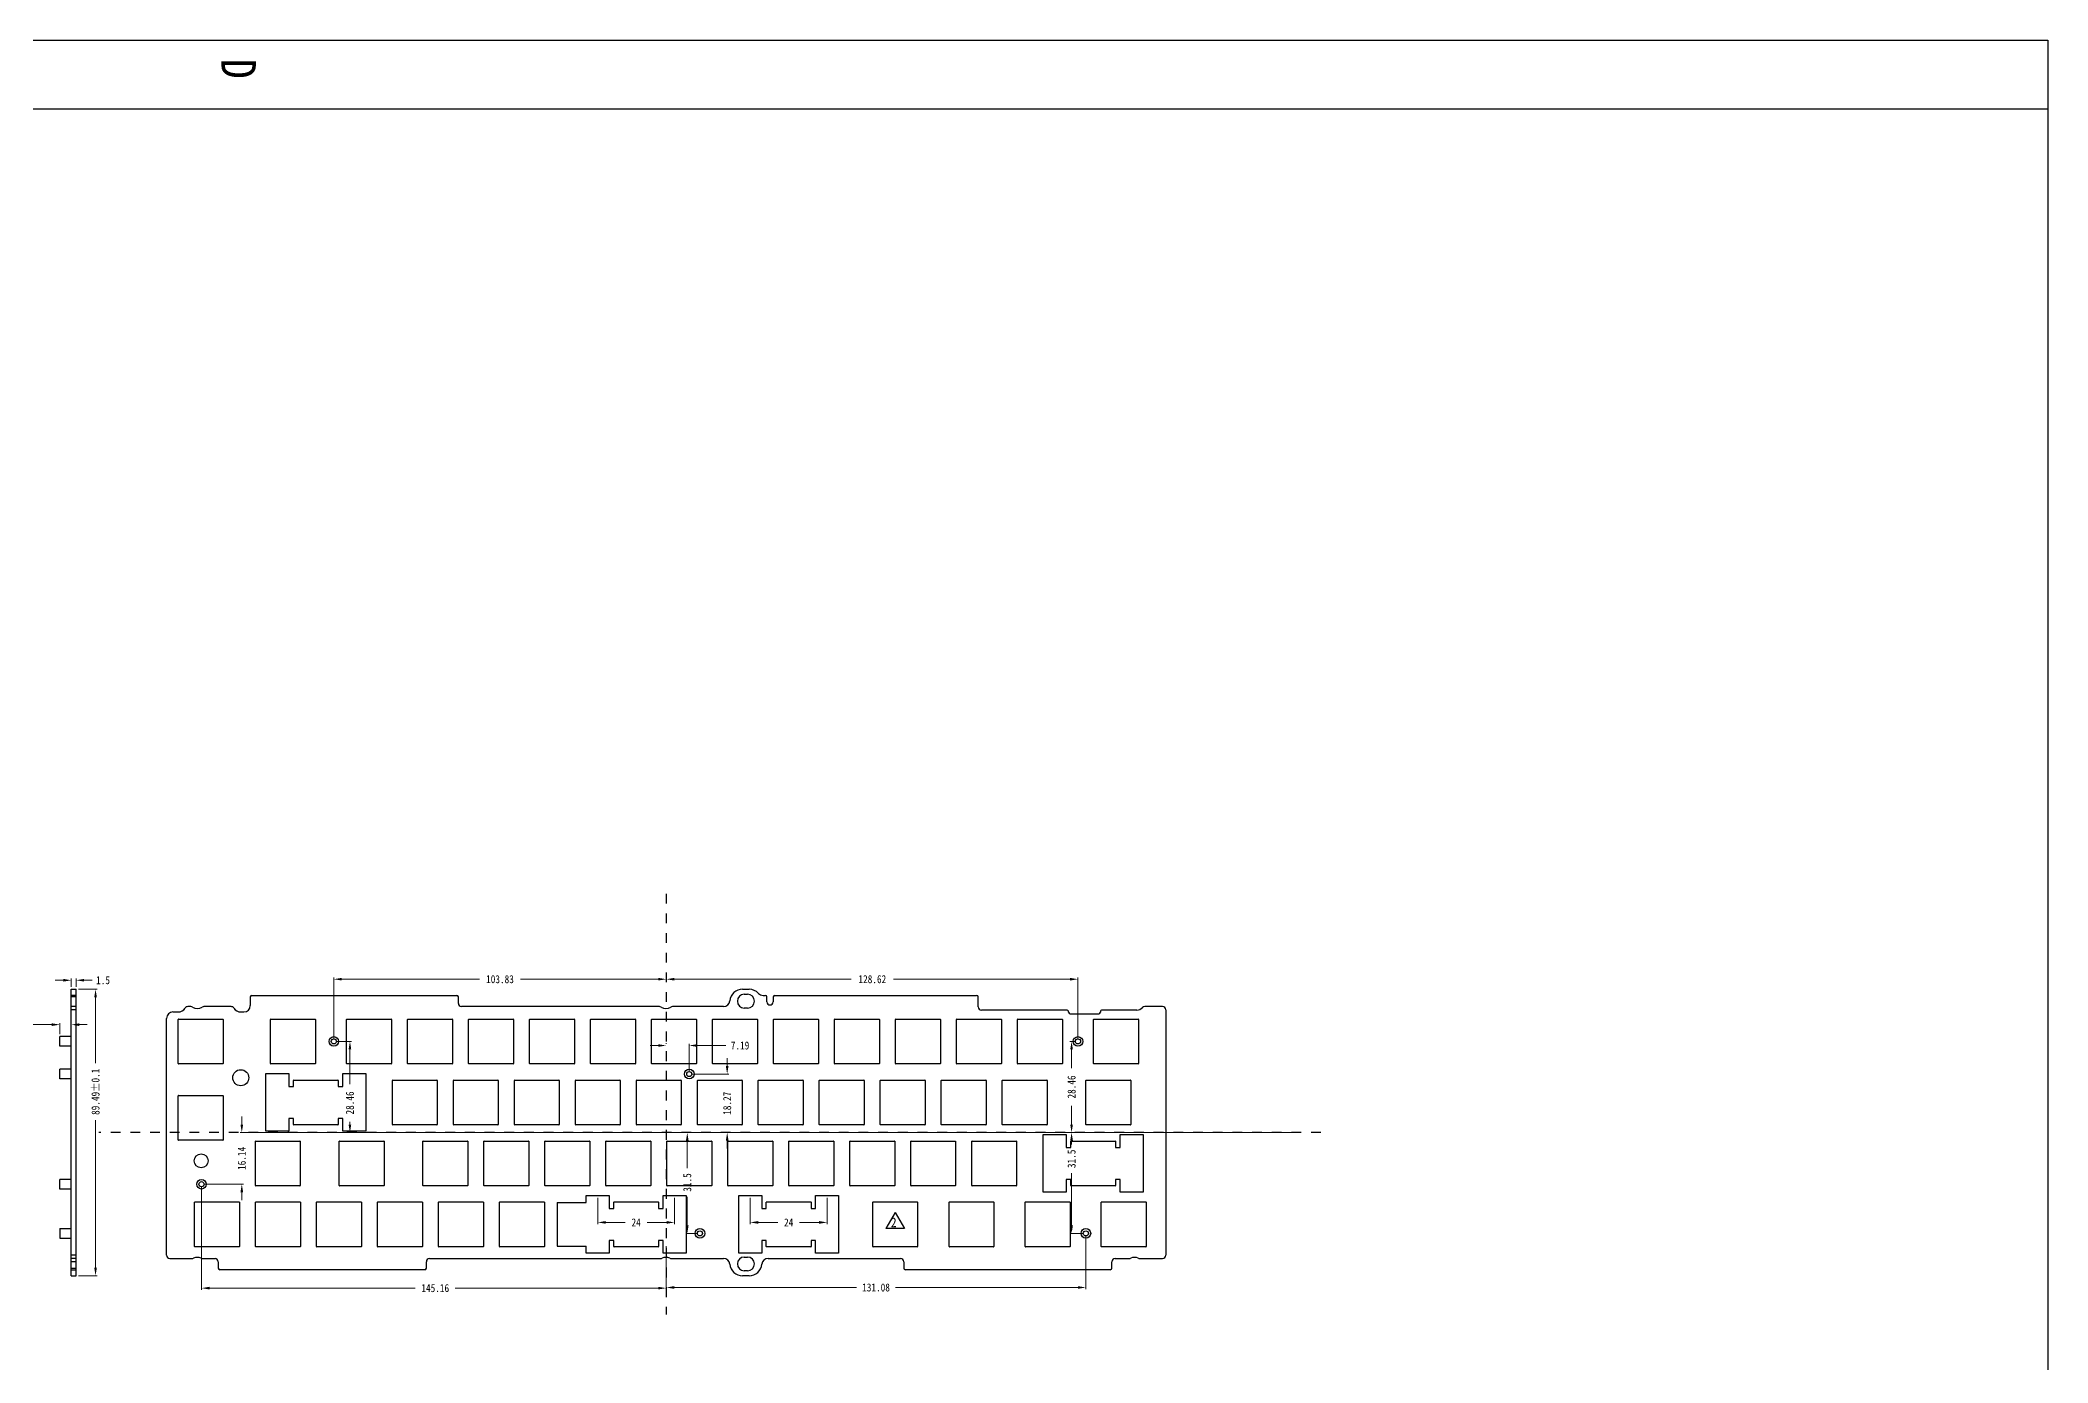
# Model space of a CAD drawing. Header units: millimetres. Extents: x 3547 to 4802, y -363 to 464.
# Drawn here: x 4175 to 4802, y 50 to 463 of the extents above; entities that cross this region are included whole.
import ezdxf

# ---------------------------------------------------------------- set-up
doc = ezdxf.new("R2010")
doc.units = ezdxf.units.MM
doc.header["$LTSCALE"] = 30.734
doc.header["$PDMODE"] = 3
doc.header["$PDSIZE"] = 8
doc.linetypes.add('HIDDEN', pattern=[0.2, 0.1, -0.1])
doc.layers.get('0').update_dxf_attribs({"linetype": 'CONTINUOUS'})
doc.layers.get('Defpoints').update_dxf_attribs({"linetype": 'CONTINUOUS'})
doc.styles.get("Standard").update_dxf_attribs({"font": 'txt', "width": 0.85})
doc.dimstyles.new('YanXiu', dxfattribs={"dimscale": 2.5, "dimtxt": 3, "dimasz": 2, "dimexe": 0.66, "dimexo": 0.66, "dimgap": 0.66, "dimtad": 0, "dimdsep": 46, "dimtxsty": 'Standard', "dimcen": 0, "dimclrd": 3, "dimclre": 6, "dimclrt": 3, "dimazin": 2, "dimtm": 1e-09, "dimtfac": 1, "dimtofl": 0, "dimtmove": 0, "dimatfit": 3, "dimfxl": 1, "dimlwd": 5, "dimlwe": 5, "dimarcsym": 0})

# ---------------------------------------------------------------- blocks, each defined once
blk = doc.blocks.new('*D63')
at = {"color": 3, "lineweight": 5}
for p, q in [((4187, 166.61), (4192.83, 166.61)), ((4192.33, 164.11), (4192.33, 143.5)), ((4192.33, 79.62), (4192.33, 125.68)), ((4187, 77.12), (4192.83, 77.12))]:
    blk.add_line(p, q, dxfattribs=at)
at = {"color": 3}
for points in [[(4191.91, 164.11), (4192.74, 164.11), (4192.33, 166.61)], [(4191.91, 79.62), (4192.74, 79.62), (4192.33, 77.12)]]:
    blk.add_solid(points, dxfattribs=at)
at = {"layer": 'Defpoints', "color": 0}
for p in [(4186.25, 166.61), (4186.25, 77.12), (4192.33, 77.12)]:
    blk.add_point(p, dxfattribs=at)
at = {"color": 3, "insert": (4192.33, 134.59), "char_height": 2.5, "attachment_point": 5, "rotation": 90}
blk.add_mtext('89.49%%P0.1', dxfattribs=at)
blk = doc.blocks.new('*D64')
at = {"color": 3, "lineweight": 5}
for p, q in [((4182.25, 169.43), (4179.75, 169.43)), ((4184.75, 167.36), (4184.75, 169.93)), ((4186.25, 167.36), (4186.25, 169.93)), ((4188.75, 169.43), (4191.25, 169.43))]:
    blk.add_line(p, q, dxfattribs=at)
at = {"color": 3}
for points in [[(4182.25, 169.85), (4182.25, 169.01), (4184.75, 169.43)], [(4188.75, 169.85), (4188.75, 169.01), (4186.25, 169.43)]]:
    blk.add_solid(points, dxfattribs=at)
at = {"layer": 'Defpoints', "color": 0}
for p in [(4186.25, 169.43), (4184.75, 166.61), (4186.25, 166.61)]:
    blk.add_point(p, dxfattribs=at)
at = {"color": 3, "insert": (4194.67, 169.43), "char_height": 2.5, "attachment_point": 5}
blk.add_mtext('1.5', dxfattribs=at)
blk = doc.blocks.new('*D65')
at = {"color": 3, "lineweight": 5}
for p, q in [((4178.65, 155.56), (4169.98, 155.56)), ((4181.15, 152.57), (4181.15, 156.06)), ((4184.75, 152.57), (4184.75, 156.06)), ((4187.25, 155.56), (4189.75, 155.56))]:
    blk.add_line(p, q, dxfattribs=at)
at = {"color": 3}
for points in [[(4178.65, 155.98), (4178.65, 155.15), (4181.15, 155.56)], [(4187.25, 155.98), (4187.25, 155.15), (4184.75, 155.56)]]:
    blk.add_solid(points, dxfattribs=at)
at = {"layer": 'Defpoints', "color": 0}
for p in [(4181.15, 151.82), (4184.75, 155.56), (4184.75, 151.82)]:
    blk.add_point(p, dxfattribs=at)
at = {"color": 3, "insert": (4166.2, 155.56), "char_height": 2.5, "attachment_point": 5}
blk.add_mtext('3.6', dxfattribs=at)
blk = doc.blocks.new('*D71')
at = {"color": 3, "lineweight": 5}
for p, q in [((4498.45, 150.32), (4496.7, 150.32)), ((4497.2, 147.82), (4497.2, 141.99)), ((4497.2, 124.36), (4497.2, 130.19)), ((4498.45, 121.86), (4496.7, 121.86))]:
    blk.add_line(p, q, dxfattribs=at)
at = {"color": 3}
for points in [[(4496.78, 147.82), (4497.62, 147.82), (4497.2, 150.32)], [(4496.78, 124.36), (4497.62, 124.36), (4497.2, 121.86)]]:
    blk.add_solid(points, dxfattribs=at)
at = {"layer": 'Defpoints', "color": 0}
for p in [(4499.2, 150.32), (4497.2, 121.86), (4499.2, 121.86)]:
    blk.add_point(p, dxfattribs=at)
at = {"color": 3, "insert": (4497.2, 136.09), "char_height": 2.5, "attachment_point": 5, "rotation": 90}
blk.add_mtext('28.46', dxfattribs=at)
blk = doc.blocks.new('*D54')
at = {"color": 3, "lineweight": 5}
for p, q in [((4370.58, 170.5), (4370.58, 170.25)), ((4373.08, 169.75), (4428.35, 169.75)), ((4496.7, 169.75), (4441.56, 169.75)), ((4499.2, 151.07), (4499.2, 170.25))]:
    blk.add_line(p, q, dxfattribs=at)
at = {"color": 3}
for points in [[(4373.08, 170.17), (4373.08, 169.34), (4370.58, 169.75)], [(4496.7, 170.17), (4496.7, 169.34), (4499.2, 169.75)]]:
    blk.add_solid(points, dxfattribs=at)
at = {"layer": 'Defpoints', "color": 0}
for p in [(4370.58, 169.75), (4370.58, 169.75), (4499.2, 150.32)]:
    blk.add_point(p, dxfattribs=at)
at = {"color": 3, "insert": (4434.96, 169.75), "char_height": 2.5, "attachment_point": 5}
blk.add_mtext('128.62', dxfattribs=at)
blk = doc.blocks.new('*D72')
at = {"color": 3, "lineweight": 5}
for p, q in [((4368.08, 149.04), (4365.58, 149.04)), ((4370.58, 149.79), (4370.58, 149.54)), ((4377.77, 140.88), (4377.77, 149.54)), ((4380.27, 149.04), (4389.15, 149.04))]:
    blk.add_line(p, q, dxfattribs=at)
at = {"color": 3}
for points in [[(4368.08, 149.46), (4368.08, 148.63), (4370.58, 149.04)], [(4380.27, 149.46), (4380.27, 148.63), (4377.77, 149.04)]]:
    blk.add_solid(points, dxfattribs=at)
at = {"layer": 'Defpoints', "color": 0}
for p in [(4370.58, 149.04), (4370.58, 149.04), (4377.77, 140.13)]:
    blk.add_point(p, dxfattribs=at)
at = {"color": 3, "insert": (4393.64, 149.04), "char_height": 2.5, "attachment_point": 5}
blk.add_mtext('7.19', dxfattribs=at)
blk = doc.blocks.new('*D73')
at = {"color": 3, "lineweight": 5}
for p, q in [((4501.66, 89.61), (4501.66, 72.96)), ((4370.58, 86.39), (4370.58, 72.96)), ((4373.08, 73.46), (4430.04, 73.46)), ((4499.16, 73.46), (4442.2, 73.46))]:
    blk.add_line(p, q, dxfattribs=at)
at = {"color": 3}
for points in [[(4373.08, 73.88), (4373.08, 73.05), (4370.58, 73.46)], [(4499.16, 73.88), (4499.16, 73.05), (4501.66, 73.46)]]:
    blk.add_solid(points, dxfattribs=at)
at = {"layer": 'Defpoints', "color": 0}
for p in [(4501.66, 90.36), (4370.58, 87.14), (4370.58, 73.46)]:
    blk.add_point(p, dxfattribs=at)
at = {"color": 3, "insert": (4436.12, 73.46), "char_height": 2.5, "attachment_point": 5}
blk.add_mtext('131.08', dxfattribs=at)
blk = doc.blocks.new('*D74')
at = {"color": 3, "lineweight": 5}
for p, q in [((4503.15, 121.86), (4496.7, 121.86)), ((4497.2, 119.36), (4497.2, 118.13)), ((4497.2, 92.86), (4497.2, 109.16)), ((4500.91, 90.36), (4496.7, 90.36))]:
    blk.add_line(p, q, dxfattribs=at)
at = {"color": 3}
for points in [[(4496.78, 119.36), (4497.62, 119.36), (4497.2, 121.86)], [(4496.78, 92.86), (4497.62, 92.86), (4497.2, 90.36)]]:
    blk.add_solid(points, dxfattribs=at)
at = {"layer": 'Defpoints', "color": 0}
for p in [(4497.2, 121.86), (4503.9, 121.86), (4501.66, 90.36)]:
    blk.add_point(p, dxfattribs=at)
at = {"color": 3, "insert": (4497.2, 113.65), "char_height": 2.5, "attachment_point": 5, "rotation": 90}
blk.add_mtext('31.5', dxfattribs=at)
blk = doc.blocks.new('*D75')
at = {"color": 3, "lineweight": 5}
for p, q in [((4380.35, 121.86), (4376.66, 121.86)), ((4377.16, 119.36), (4377.16, 110.74)), ((4377.16, 92.86), (4377.16, 101.78)), ((4380.35, 90.36), (4376.66, 90.36))]:
    blk.add_line(p, q, dxfattribs=at)
at = {"color": 3}
for points in [[(4376.74, 119.36), (4377.57, 119.36), (4377.16, 121.86)], [(4376.74, 92.86), (4377.57, 92.86), (4377.16, 90.36)]]:
    blk.add_solid(points, dxfattribs=at)
at = {"layer": 'Defpoints', "color": 0}
for p in [(4377.16, 121.86), (4381.1, 121.86), (4381.1, 90.36)]:
    blk.add_point(p, dxfattribs=at)
at = {"color": 3, "insert": (4377.16, 106.26), "char_height": 2.5, "attachment_point": 5, "rotation": 90}
blk.add_mtext('31.5', dxfattribs=at)
blk = doc.blocks.new('*D55')
at = {"color": 3, "lineweight": 5}
for p, q in [((4266.75, 151.07), (4266.75, 170.25)), ((4269.25, 169.75), (4312.23, 169.75)), ((4368.08, 169.75), (4325.1, 169.75)), ((4370.58, 170.5), (4370.58, 170.25))]:
    blk.add_line(p, q, dxfattribs=at)
at = {"color": 3}
for points in [[(4269.25, 170.17), (4269.25, 169.34), (4266.75, 169.75)], [(4368.08, 170.17), (4368.08, 169.34), (4370.58, 169.75)]]:
    blk.add_solid(points, dxfattribs=at)
at = {"layer": 'Defpoints', "color": 0}
for p in [(4370.58, 169.75), (4370.58, 169.75), (4266.75, 150.32)]:
    blk.add_point(p, dxfattribs=at)
at = {"color": 3, "insert": (4318.66, 169.75), "char_height": 2.5, "attachment_point": 5}
blk.add_mtext('103.83', dxfattribs=at)
blk = doc.blocks.new('*D56')
at = {"color": 3, "lineweight": 5}
for p, q in [((4225.42, 104.97), (4225.42, 72.76)), ((4370.58, 77.01), (4370.58, 72.76)), ((4227.92, 73.26), (4292.18, 73.26)), ((4368.08, 73.26), (4304.69, 73.26))]:
    blk.add_line(p, q, dxfattribs=at)
at = {"color": 3}
for points in [[(4227.92, 73.68), (4227.92, 72.84), (4225.42, 73.26)], [(4368.08, 73.68), (4368.08, 72.84), (4370.58, 73.26)]]:
    blk.add_solid(points, dxfattribs=at)
at = {"layer": 'Defpoints', "color": 0}
for p in [(4225.42, 105.72), (4370.58, 77.76), (4370.58, 73.26)]:
    blk.add_point(p, dxfattribs=at)
at = {"color": 3, "insert": (4298.44, 73.26), "char_height": 2.5, "attachment_point": 5}
blk.add_mtext('145.16', dxfattribs=at)
blk = doc.blocks.new('*D59')
at = {"color": 3, "lineweight": 5}
for p, q in [((4267.5, 150.32), (4272.29, 150.32)), ((4271.79, 147.82), (4271.79, 137)), ((4457.81, 121.86), (4271.29, 121.86)), ((4271.79, 124.36), (4271.79, 125.2))]:
    blk.add_line(p, q, dxfattribs=at)
at = {"color": 3}
for points in [[(4271.37, 147.82), (4272.2, 147.82), (4271.79, 150.32)], [(4271.37, 124.36), (4272.2, 124.36), (4271.79, 121.86)]]:
    blk.add_solid(points, dxfattribs=at)
at = {"layer": 'Defpoints', "color": 0}
for p in [(4266.75, 150.32), (4271.79, 121.86), (4458.56, 121.86)]:
    blk.add_point(p, dxfattribs=at)
at = {"color": 3, "insert": (4271.79, 131.1), "char_height": 2.5, "attachment_point": 5, "rotation": 90}
blk.add_mtext('28.46', dxfattribs=at)
blk = doc.blocks.new('*D60')
at = {"color": 3, "lineweight": 5}
for p, q in [((4238.01, 124.36), (4238.01, 126.86)), ((4416.48, 121.86), (4237.51, 121.86)), ((4226.17, 105.72), (4238.51, 105.72)), ((4238.01, 103.22), (4238.01, 100.72))]:
    blk.add_line(p, q, dxfattribs=at)
at = {"color": 3}
for points in [[(4237.59, 124.36), (4238.42, 124.36), (4238.01, 121.86)], [(4237.59, 103.22), (4238.42, 103.22), (4238.01, 105.72)]]:
    blk.add_solid(points, dxfattribs=at)
at = {"layer": 'Defpoints', "color": 0}
for p in [(4238.01, 121.86), (4417.23, 121.86), (4225.42, 105.72)]:
    blk.add_point(p, dxfattribs=at)
at = {"color": 3, "insert": (4238.01, 113.79), "char_height": 2.5, "attachment_point": 5, "rotation": 90}
blk.add_mtext('16.14', dxfattribs=at)
blk = doc.blocks.new('*D61')
at = {"color": 3, "lineweight": 5}
for p, q in [((4389.62, 142.63), (4389.62, 145.13)), ((4378.52, 140.13), (4390.12, 140.13)), ((4568.83, 121.86), (4389.12, 121.86)), ((4389.62, 119.36), (4389.62, 116.86))]:
    blk.add_line(p, q, dxfattribs=at)
at = {"color": 3}
for points in [[(4389.21, 142.63), (4390.04, 142.63), (4389.62, 140.13)], [(4389.21, 119.36), (4390.04, 119.36), (4389.62, 121.86)]]:
    blk.add_solid(points, dxfattribs=at)
at = {"layer": 'Defpoints', "color": 0}
for p in [(4377.77, 140.13), (4389.62, 121.86), (4569.58, 121.86)]:
    blk.add_point(p, dxfattribs=at)
at = {"color": 3, "insert": (4389.62, 131), "char_height": 2.5, "attachment_point": 5, "rotation": 90}
blk.add_mtext('18.27', dxfattribs=at)
blk = doc.blocks.new('*D78')
at = {"color": 3, "lineweight": 5}
for p, q in [((4349.19, 101.42), (4349.19, 93.29)), ((4373.19, 101.42), (4373.19, 93.29)), ((4351.69, 93.79), (4357.77, 93.79)), ((4370.69, 93.79), (4364.61, 93.79))]:
    blk.add_line(p, q, dxfattribs=at)
at = {"color": 3}
for points in [[(4351.69, 94.21), (4351.69, 93.37), (4349.19, 93.79)], [(4370.69, 94.21), (4370.69, 93.37), (4373.19, 93.79)]]:
    blk.add_solid(points, dxfattribs=at)
at = {"layer": 'Defpoints', "color": 0}
for p in [(4349.19, 102.17), (4373.19, 102.17), (4349.19, 93.79)]:
    blk.add_point(p, dxfattribs=at)
at = {"color": 3, "insert": (4361.19, 93.79), "char_height": 2.5, "attachment_point": 5}
blk.add_mtext('24', dxfattribs=at)
blk = doc.blocks.new('*D80')
at = {"color": 3, "lineweight": 5}
for p, q in [((4396.83, 101.42), (4396.83, 93.29)), ((4420.83, 101.42), (4420.83, 93.29)), ((4399.33, 93.79), (4405.41, 93.79)), ((4418.33, 93.79), (4412.25, 93.79))]:
    blk.add_line(p, q, dxfattribs=at)
at = {"color": 3}
for points in [[(4399.33, 94.21), (4399.33, 93.37), (4396.83, 93.79)], [(4418.33, 94.21), (4418.33, 93.37), (4420.83, 93.79)]]:
    blk.add_solid(points, dxfattribs=at)
at = {"layer": 'Defpoints', "color": 0}
for p in [(4396.83, 102.17), (4420.83, 102.17), (4396.83, 93.79)]:
    blk.add_point(p, dxfattribs=at)
at = {"color": 3, "insert": (4408.83, 93.79), "char_height": 2.5, "attachment_point": 5}
blk.add_mtext('24', dxfattribs=at)

msp = doc.modelspace()

# ---------------------------------------------------------------- linework, layer by layer
at = {"color": 7, "linetype": 'Continuous'}
for p, q in [((3546.777, 463.076), (4802.142, 463.076)), ((4802.142, 463.076), (4802.142, -363.229)), ((3568.273, 441.581), (4802.142, 441.581))]:
    msp.add_line(p, q, dxfattribs=at)
at = {"linetype": 'HIDDEN'}
for p, q in [((4370.579, 196.451), (4370.579, 65.035)), ((4575.083, 121.861), (4193.394, 121.861))]:
    msp.add_line(p, q, dxfattribs=at)
at = {"linetype": 'Continuous'}
for p, q in [((4184.749, 77.118), (4184.749, 166.605)), ((4184.749, 166.605), (4186.249, 166.605)), ((4186.249, 164.705), (4184.749, 164.705)), ((4186.249, 164.205), (4184.749, 164.205)), ((4186.249, 77.118), (4186.249, 166.605)), ((4240.65, 164.205), (4240.65, 161.518)), ((4241.15, 164.705), (4305.15, 164.705)), ((4305.65, 162.205), (4305.65, 164.205)), ((4394.432, 166.605), (4396.492, 166.605)), ((4394.962, 165.055), (4395.962, 165.055)), ((4400.872, 164.705), (4401.509, 164.705)), ((4402.009, 162.705), (4402.009, 164.205)), ((4404.009, 164.205), (4404.009, 162.705)), ((4404.509, 164.705), (4467.509, 164.705)), ((4429.509, 164.705), (4467.509, 164.705)), ((4468.009, 161.118), (4468.009, 164.205)), ((4468.009, 161.118), (4468.009, 164.205)), ((4186.249, 161.205), (4184.749, 161.205)), ((4186.249, 160.205), (4184.749, 160.205)), ((4214.514, 83.518), (4214.514, 157.518)), ((4216.514, 159.518), (4218.145, 159.518)), ((4218.144, 143.418), (4218.144, 157.218)), ((4218.244, 157.318), (4232.044, 157.318)), ((4222.077, 161.205), (4221.139, 161.205)), ((4234.691, 161.205), (4226.181, 161.205)), ((4232.144, 157.218), (4232.144, 143.418)), ((4237.685, 159.518), (4238.65, 159.518)), ((4246.994, 143.418), (4246.994, 157.218)), ((4247.094, 157.318), (4260.894, 157.318)), ((4260.994, 157.218), (4260.994, 143.418)), ((4270.764, 143.418), (4270.764, 157.218)), ((4270.864, 157.318), (4284.664, 157.318)), ((4284.764, 157.218), (4284.764, 143.418)), ((4289.814, 143.418), (4289.814, 157.218)), ((4289.914, 157.318), (4303.714, 157.318)), ((4303.814, 157.218), (4303.814, 143.418)), ((4368.435, 161.205), (4306.65, 161.205)), ((4308.864, 143.418), (4308.864, 157.218)), ((4308.964, 157.318), (4322.764, 157.318)), ((4322.864, 157.218), (4322.864, 143.418)), ((4327.914, 143.418), (4327.914, 157.218)), ((4328.014, 157.318), (4341.814, 157.318)), ((4341.914, 157.218), (4341.914, 143.418)), ((4346.964, 143.418), (4346.964, 157.218)), ((4347.064, 157.318), (4360.864, 157.318)), ((4360.964, 157.218), (4360.964, 143.418)), ((4366.014, 143.418), (4366.014, 157.218)), ((4366.114, 157.318), (4379.914, 157.318)), ((4388.462, 161.205), (4372.539, 161.205)), ((4380.014, 157.218), (4380.014, 143.418)), ((4385.064, 143.418), (4385.064, 157.218)), ((4385.164, 157.318), (4398.964, 157.318)), ((4395.962, 160.755), (4394.962, 160.755)), ((4399.064, 157.218), (4399.064, 143.418)), ((4404.114, 143.418), (4404.114, 157.218)), ((4404.214, 157.318), (4418.014, 157.318)), ((4418.114, 157.218), (4418.114, 143.418)), ((4423.164, 143.418), (4423.164, 157.218)), ((4423.264, 157.318), (4437.064, 157.318)), ((4437.164, 157.218), (4437.164, 143.418)), ((4442.214, 143.418), (4442.214, 157.218)), ((4442.314, 157.318), (4456.114, 157.318)), ((4456.214, 157.218), (4456.214, 143.418)), ((4461.264, 143.418), (4461.264, 157.218)), ((4461.364, 157.318), (4475.164, 157.318)), ((4495.624, 160.118), (4469.009, 160.118)), ((4475.264, 157.218), (4475.264, 143.418)), ((4480.314, 143.418), (4480.314, 157.218)), ((4480.414, 157.318), (4494.214, 157.318)), ((4494.314, 157.218), (4494.314, 143.418)), ((4496.754, 158.988), (4505.694, 158.988)), ((4504.079, 143.418), (4504.079, 157.218)), ((4504.179, 157.318), (4517.979, 157.318)), ((4517.555, 160.118), (4506.824, 160.118)), ((4518.079, 157.218), (4518.079, 143.418)), ((4525.644, 161.205), (4520.09, 161.205)), ((4526.644, 160.205), (4526.644, 83.518)), ((4184.749, 151.818), (4181.149, 151.818)), ((4181.149, 148.819), (4181.149, 151.816)), ((4184.749, 148.818), (4181.149, 148.818)), ((4184.749, 141.63), (4181.149, 141.63)), ((4181.149, 138.631), (4181.149, 141.629)), ((4184.749, 138.63), (4181.149, 138.63)), ((4232.044, 143.318), (4218.244, 143.318)), ((4245.567, 122.283), (4245.567, 140.283)), ((4245.567, 140.283), (4252.711, 140.283)), ((4260.894, 143.318), (4247.094, 143.318)), ((4252.711, 140.283), (4252.711, 136.283)), ((4254.139, 136.283), (4254.139, 138.168)), ((4254.239, 138.268), (4268.039, 138.268)), ((4268.139, 138.168), (4268.139, 136.283)), ((4269.539, 136.283), (4269.539, 140.283)), ((4269.539, 140.283), (4276.739, 140.283)), ((4284.664, 143.318), (4270.864, 143.318)), ((4276.739, 140.283), (4276.739, 122.283)), ((4285.049, 124.368), (4285.049, 138.168)), ((4285.149, 138.268), (4298.949, 138.268)), ((4303.714, 143.318), (4289.914, 143.318)), ((4299.049, 138.168), (4299.049, 124.368)), ((4304.099, 124.368), (4304.099, 138.168)), ((4304.199, 138.268), (4317.999, 138.268)), ((4322.764, 143.318), (4308.964, 143.318)), ((4318.099, 138.168), (4318.099, 124.368)), ((4323.149, 124.368), (4323.149, 138.168)), ((4323.249, 138.268), (4337.049, 138.268)), ((4341.814, 143.318), (4328.014, 143.318)), ((4337.149, 138.168), (4337.149, 124.368)), ((4342.199, 124.368), (4342.199, 138.168)), ((4342.299, 138.268), (4356.099, 138.268)), ((4360.864, 143.318), (4347.064, 143.318)), ((4356.199, 138.168), (4356.199, 124.368)), ((4361.249, 124.368), (4361.249, 138.168)), ((4361.349, 138.268), (4375.149, 138.268)), ((4379.914, 143.318), (4366.114, 143.318)), ((4375.249, 138.168), (4375.249, 124.368)), ((4380.299, 124.368), (4380.299, 138.168)), ((4380.399, 138.268), (4394.199, 138.268)), ((4398.964, 143.318), (4385.164, 143.318)), ((4394.299, 138.168), (4394.299, 124.368)), ((4399.349, 124.368), (4399.349, 138.168)), ((4399.449, 138.268), (4413.249, 138.268)), ((4418.014, 143.318), (4404.214, 143.318)), ((4413.349, 138.168), (4413.349, 124.368)), ((4418.399, 124.368), (4418.399, 138.168)), ((4418.499, 138.268), (4432.299, 138.268)), ((4437.064, 143.318), (4423.264, 143.318)), ((4432.399, 138.168), (4432.399, 124.368)), ((4437.449, 124.368), (4437.449, 138.168)), ((4437.549, 138.268), (4451.349, 138.268)), ((4456.114, 143.318), (4442.314, 143.318)), ((4451.449, 138.168), (4451.449, 124.368)), ((4456.499, 124.368), (4456.499, 138.168)), ((4456.599, 138.268), (4470.399, 138.268)), ((4475.164, 143.318), (4461.364, 143.318)), ((4470.499, 138.168), (4470.499, 124.368)), ((4475.549, 124.368), (4475.549, 138.168)), ((4475.649, 138.268), (4489.449, 138.268)), ((4494.214, 143.318), (4480.414, 143.318)), ((4489.549, 138.168), (4489.549, 124.368)), ((4501.694, 124.368), (4501.694, 138.168)), ((4501.794, 138.268), (4515.594, 138.268)), ((4517.979, 143.318), (4504.179, 143.318)), ((4515.694, 138.168), (4515.694, 124.368)), ((4218.144, 119.53), (4218.144, 133.33)), ((4218.244, 133.43), (4232.044, 133.43)), ((4232.144, 133.33), (4232.144, 119.53)), ((4252.711, 136.283), (4254.139, 136.283)), ((4268.139, 136.283), (4269.539, 136.283)), ((4252.711, 126.283), (4252.711, 122.283)), ((4254.139, 126.283), (4252.711, 126.283)), ((4254.139, 124.368), (4254.139, 126.283)), ((4268.139, 126.283), (4268.139, 124.368)), ((4269.539, 126.283), (4268.139, 126.283)), ((4269.539, 122.283), (4269.539, 126.283)), ((4232.044, 119.43), (4218.244, 119.43)), ((4242.369, 119.218), (4256.169, 119.218)), ((4252.711, 122.283), (4245.567, 122.283)), ((4268.039, 124.268), (4254.239, 124.268)), ((4268.544, 119.218), (4282.344, 119.218)), ((4276.739, 122.283), (4269.539, 122.283)), ((4298.949, 124.268), (4285.149, 124.268)), ((4294.689, 119.218), (4308.489, 119.218)), ((4317.999, 124.268), (4304.199, 124.268)), ((4313.739, 119.218), (4327.539, 119.218)), ((4337.049, 124.268), (4323.249, 124.268)), ((4332.789, 119.218), (4346.589, 119.218)), ((4356.099, 124.268), (4342.299, 124.268)), ((4351.839, 119.218), (4365.639, 119.218)), ((4375.149, 124.268), (4361.349, 124.268)), ((4370.889, 119.218), (4384.689, 119.218)), ((4394.199, 124.268), (4380.399, 124.268)), ((4389.939, 119.218), (4403.739, 119.218)), ((4413.249, 124.268), (4399.449, 124.268)), ((4408.989, 119.218), (4422.789, 119.218)), ((4432.299, 124.268), (4418.499, 124.268)), ((4428.039, 119.218), (4441.839, 119.218)), ((4451.349, 124.268), (4437.549, 124.268)), ((4447.089, 119.218), (4460.889, 119.218)), ((4470.399, 124.268), (4456.599, 124.268)), ((4466.139, 119.218), (4479.939, 119.218)), ((4489.449, 124.268), (4475.649, 124.268)), ((4488.349, 121.218), (4495.549, 121.218)), ((4488.349, 103.218), (4488.349, 121.218)), ((4495.549, 121.218), (4495.549, 117.218)), ((4497.049, 119.218), (4510.849, 119.218)), ((4515.594, 124.268), (4501.794, 124.268)), ((4512.349, 121.218), (4519.549, 121.218)), ((4512.349, 117.218), (4512.349, 121.218)), ((4519.549, 121.218), (4519.549, 103.218)), ((4242.269, 105.318), (4242.269, 119.118)), ((4256.269, 119.118), (4256.269, 105.318)), ((4268.444, 105.318), (4268.444, 119.118)), ((4282.444, 119.118), (4282.444, 105.318)), ((4294.589, 105.318), (4294.589, 119.118)), ((4308.589, 119.118), (4308.589, 105.318)), ((4313.639, 105.318), (4313.639, 119.118)), ((4327.639, 119.118), (4327.639, 105.318)), ((4332.689, 105.318), (4332.689, 119.118)), ((4346.689, 119.118), (4346.689, 105.318)), ((4351.739, 105.318), (4351.739, 119.118)), ((4365.739, 119.118), (4365.739, 105.318)), ((4370.789, 105.318), (4370.789, 119.118)), ((4384.789, 119.118), (4384.789, 105.318)), ((4389.839, 105.318), (4389.839, 119.118)), ((4403.839, 119.118), (4403.839, 105.318)), ((4408.889, 105.318), (4408.889, 119.118)), ((4422.889, 119.118), (4422.889, 105.318)), ((4427.939, 105.318), (4427.939, 119.118)), ((4441.939, 119.118), (4441.939, 105.318)), ((4446.989, 105.318), (4446.989, 119.118)), ((4460.989, 119.118), (4460.989, 105.318)), ((4466.039, 105.318), (4466.039, 119.118)), ((4480.039, 119.118), (4480.039, 105.318)), ((4495.549, 117.218), (4496.949, 117.218)), ((4496.949, 117.218), (4496.949, 119.118)), ((4510.949, 119.118), (4510.949, 117.218)), ((4510.949, 117.218), (4512.349, 117.218)), ((4184.749, 107.218), (4181.149, 107.218)), ((4181.149, 104.219), (4181.149, 107.216)), ((4496.949, 107.218), (4495.549, 107.218)), ((4495.549, 107.218), (4495.549, 103.218)), ((4496.949, 105.318), (4496.949, 107.218)), ((4512.349, 107.218), (4510.949, 107.218)), ((4510.949, 107.218), (4510.949, 105.318)), ((4512.349, 103.218), (4512.349, 107.218)), ((4184.749, 104.218), (4181.149, 104.218)), ((4256.169, 105.218), (4242.369, 105.218)), ((4282.344, 105.218), (4268.544, 105.218)), ((4308.489, 105.218), (4294.689, 105.218)), ((4327.539, 105.218), (4313.739, 105.218)), ((4346.589, 105.218), (4332.789, 105.218)), ((4345.594, 102.168), (4352.794, 102.168)), ((4345.594, 99.968), (4345.594, 102.168)), ((4365.639, 105.218), (4351.839, 105.218)), ((4352.794, 102.168), (4352.794, 98.168)), ((4369.594, 98.168), (4369.594, 102.168)), ((4369.594, 102.168), (4376.794, 102.168)), ((4384.689, 105.218), (4370.889, 105.218)), ((4376.794, 102.168), (4376.794, 84.168)), ((4403.739, 105.218), (4389.939, 105.218)), ((4393.234, 84.168), (4393.234, 102.168)), ((4393.234, 102.168), (4400.434, 102.168)), ((4400.434, 102.168), (4400.434, 98.168)), ((4422.789, 105.218), (4408.989, 105.218)), ((4417.234, 98.168), (4417.234, 102.168)), ((4417.234, 102.168), (4424.434, 102.168)), ((4424.434, 102.168), (4424.434, 84.168)), ((4441.839, 105.218), (4428.039, 105.218)), ((4460.889, 105.218), (4447.089, 105.218)), ((4479.939, 105.218), (4466.139, 105.218)), ((4495.549, 103.218), (4488.349, 103.218)), ((4510.849, 105.218), (4497.049, 105.218)), ((4519.549, 103.218), (4512.349, 103.218)), ((4223.264, 86.268), (4223.264, 100.068)), ((4223.364, 100.168), (4237.164, 100.168)), ((4237.264, 100.068), (4237.264, 86.268)), ((4242.314, 86.268), (4242.314, 100.068)), ((4242.414, 100.168), (4256.214, 100.168)), ((4256.314, 100.068), (4256.314, 86.268)), ((4261.364, 86.268), (4261.364, 100.068)), ((4261.464, 100.168), (4275.264, 100.168)), ((4275.364, 100.068), (4275.364, 86.268)), ((4280.414, 86.268), (4280.414, 100.068)), ((4280.514, 100.168), (4294.314, 100.168)), ((4294.414, 100.068), (4294.414, 86.268)), ((4299.464, 86.268), (4299.464, 100.068)), ((4299.564, 100.168), (4313.364, 100.168)), ((4313.464, 100.068), (4313.464, 86.268)), ((4318.514, 86.268), (4318.514, 100.068)), ((4318.614, 100.168), (4332.414, 100.168)), ((4332.514, 100.068), (4332.514, 86.268)), ((4336.514, 99.968), (4336.514, 86.371)), ((4336.514, 99.968), (4345.594, 99.968)), ((4352.794, 98.168), (4354.194, 98.168)), ((4354.194, 98.168), (4354.194, 100.068)), ((4354.294, 100.168), (4368.094, 100.168)), ((4368.194, 100.068), (4368.194, 98.168)), ((4368.194, 98.168), (4369.594, 98.168)), ((4400.434, 98.168), (4401.834, 98.168)), ((4401.834, 98.168), (4401.834, 100.068)), ((4401.934, 100.168), (4415.734, 100.168)), ((4415.834, 100.068), (4415.834, 98.168)), ((4415.834, 98.168), (4417.234, 98.168)), ((4435.114, 86.268), (4435.114, 100.068)), ((4435.214, 100.168), (4449.014, 100.168)), ((4449.114, 100.068), (4449.114, 86.268)), ((4458.934, 86.268), (4458.934, 100.068)), ((4459.034, 100.168), (4472.834, 100.168)), ((4472.934, 100.068), (4472.934, 86.268)), ((4482.704, 86.268), (4482.704, 100.068)), ((4482.804, 100.168), (4496.604, 100.168)), ((4496.704, 100.068), (4496.704, 86.268)), ((4506.474, 86.268), (4506.474, 100.068)), ((4506.574, 100.168), (4520.374, 100.168)), ((4520.474, 100.068), (4520.474, 86.268)), ((4181.149, 91.859), (4184.749, 91.859)), ((4181.149, 91.859), (4181.149, 88.859)), ((4181.149, 88.859), (4184.749, 88.859)), ((4352.794, 88.168), (4352.794, 84.168)), ((4354.194, 88.168), (4352.794, 88.168)), ((4354.194, 86.268), (4354.194, 88.168)), ((4368.194, 88.168), (4368.194, 86.268)), ((4369.594, 88.168), (4368.194, 88.168)), ((4369.594, 84.168), (4369.594, 88.168)), ((4400.434, 88.168), (4400.434, 84.168)), ((4401.834, 88.168), (4400.434, 88.168)), ((4401.834, 86.268), (4401.834, 88.168)), ((4415.834, 88.168), (4415.834, 86.268)), ((4417.234, 88.168), (4415.834, 88.168)), ((4417.234, 84.168), (4417.234, 88.168)), ((4186.249, 83.518), (4184.749, 83.518)), ((4186.249, 82.518), (4184.749, 82.518)), ((4215.514, 82.518), (4222.514, 82.518)), ((4237.164, 86.168), (4223.364, 86.168)), ((4225.744, 82.518), (4229.65, 82.518)), ((4256.214, 86.168), (4242.414, 86.168)), ((4275.264, 86.168), (4261.464, 86.168)), ((4294.314, 86.168), (4280.514, 86.168)), ((4296.65, 82.518), (4368.871, 82.518)), ((4313.364, 86.168), (4299.564, 86.168)), ((4332.414, 86.168), (4318.614, 86.168)), ((4336.514, 86.371), (4345.594, 86.371)), ((4345.594, 84.168), (4345.594, 86.371)), ((4352.794, 84.168), (4345.594, 84.168)), ((4368.094, 86.168), (4354.294, 86.168)), ((4376.794, 84.168), (4369.594, 84.168)), ((4372.102, 82.518), (4388.462, 82.518)), ((4400.434, 84.168), (4393.234, 84.168)), ((4394.962, 82.968), (4395.962, 82.968)), ((4415.734, 86.168), (4401.934, 86.168)), ((4402.462, 82.518), (4443.796, 82.518)), ((4424.434, 84.168), (4417.234, 84.168)), ((4449.014, 86.168), (4435.214, 86.168)), ((4472.834, 86.168), (4459.034, 86.168)), ((4496.604, 86.168), (4482.804, 86.168)), ((4520.374, 86.168), (4506.574, 86.168)), ((4518.459, 82.518), (4525.644, 82.518)), ((4186.249, 81.518), (4184.749, 81.518)), ((4184.749, 79.518), (4186.249, 79.518)), ((4184.749, 79.018), (4186.249, 79.018)), ((4184.749, 77.118), (4186.249, 77.118)), ((4230.65, 81.518), (4230.65, 79.518)), ((4295.15, 79.018), (4231.15, 79.018)), ((4295.65, 79.518), (4295.65, 81.518)), ((4396.492, 77.118), (4394.432, 77.118)), ((4395.962, 78.668), (4394.962, 78.668)), ((4444.796, 81.518), (4444.796, 79.518)), ((4509.296, 79.018), (4445.296, 79.018)), ((4509.796, 79.518), (4509.796, 81.518))]:
    msp.add_line(p, q, dxfattribs=at)
for p, q in [((4442.092, 96.9), (4439.181, 91.845)), ((4442.092, 96.9), (4445.004, 91.845)), ((4445.004, 91.845), (4439.181, 91.845)), ((4510.796, 82.518), (4515.229, 82.518))]:
    msp.add_line(p, q)
for centre, radius in [((4266.749, 150.318), 1.5), ((4266.749, 150.318), 0.8), ((4499.197, 150.318), 1.5), ((4499.197, 150.318), 0.8), ((4237.685, 138.989), 2.5), ((4377.774, 140.13), 1.5), ((4377.774, 140.13), 0.8), ((4225.419, 105.718), 1.5), ((4225.419, 105.718), 0.8), ((4381.105, 90.359), 1.5), ((4381.105, 90.359), 0.8), ((4501.659, 90.359), 1.5), ((4501.659, 90.359), 0.8)]:
    msp.add_circle(centre, radius, dxfattribs=at)
msp.add_circle((4225.314, 113.018), 2.15)
for centre, radius, start, end in [((4241.15, 164.205), 0.5, 90, 180), ((4305.15, 164.205), 0.5, 0, 90), ((4394.432, 162.605), 4, 90, 174.26083), ((4394.962, 162.905), 2.15, 90, 270), ((4395.962, 162.905), 2.15, 270, 90), ((4396.492, 162.605), 4, 43.104674, 90), ((4400.872, 166.705), 2, 223.104674, 270), ((4401.509, 164.205), 0.5, 0, 90), ((4404.509, 164.205), 0.5, 90, 180), ((4467.509, 164.205), 0.5, 0, 90), ((4467.509, 164.205), 0.5, 0, 90), ((4216.514, 157.518), 2, 90, 180), ((4218.244, 157.218), 0.1, 90, 180), ((4218.145, 162.018), 2.5, 270, 328.811293), ((4221.139, 160.205), 1, 90, 148.811293), ((4222.077, 160.205), 1, 57.316711, 90), ((4224.129, 163.403), 2.8, 237.316711, 302.683289), ((4226.181, 160.205), 1, 90, 122.683289), ((4232.044, 157.218), 0.1, 0, 90), ((4234.691, 160.205), 1, 31.188707, 90), ((4237.685, 162.018), 2.5, 211.188707, 270), ((4238.65, 161.518), 2, 270, 0), ((4247.094, 157.218), 0.1, 90, 180), ((4260.894, 157.218), 0.1, 0, 90), ((4270.864, 157.218), 0.1, 90, 180), ((4284.664, 157.218), 0.1, 0, 90), ((4289.914, 157.218), 0.1, 90, 180), ((4303.714, 157.218), 0.1, 0, 90), ((4306.65, 162.205), 1, 180, 270), ((4308.964, 157.218), 0.1, 90, 180), ((4322.764, 157.218), 0.1, 0, 90), ((4328.014, 157.218), 0.1, 90, 180), ((4341.814, 157.218), 0.1, 0, 90), ((4347.064, 157.218), 0.1, 90, 180), ((4360.864, 157.218), 0.1, 0, 90), ((4366.114, 157.218), 0.1, 90, 180), ((4368.435, 160.205), 1, 57.316711, 90), ((4370.487, 163.403), 2.8, 237.316711, 302.683289), ((4372.539, 160.205), 1, 90, 122.683289), ((4379.914, 157.218), 0.1, 0, 90), ((4385.164, 157.218), 0.1, 90, 180), ((4388.462, 163.205), 2, 270, 354.26083), ((4398.964, 157.218), 0.1, 0, 90), ((4403.009, 162.705), 1, 180, 0), ((4404.214, 157.218), 0.1, 90, 180), ((4418.014, 157.218), 0.1, 0, 90), ((4423.264, 157.218), 0.1, 90, 180), ((4437.064, 157.218), 0.1, 0, 90), ((4442.314, 157.218), 0.1, 90, 180), ((4456.114, 157.218), 0.1, 0, 90), ((4461.364, 157.218), 0.1, 90, 180), ((4469.009, 161.118), 1, 180, 270), ((4469.009, 161.118), 1, 180, 270), ((4475.164, 157.218), 0.1, 0, 90), ((4480.414, 157.218), 0.1, 90, 180), ((4494.214, 157.218), 0.1, 0, 90), ((4495.624, 159.488), 0.63, 0, 90), ((4496.754, 159.488), 0.5, 180, 270), ((4504.179, 157.218), 0.1, 90, 180), ((4505.694, 159.488), 0.5, 270, 0), ((4506.824, 159.488), 0.63, 90, 180), ((4517.555, 162.618), 2.5, 270, 316.426307), ((4517.979, 157.218), 0.1, 0, 90), ((4520.09, 160.205), 1, 90, 136.426307), ((4525.644, 160.205), 1, 0, 90), ((4218.244, 143.418), 0.1, 180, 270), ((4232.044, 143.418), 0.1, 270, 0), ((4247.094, 143.418), 0.1, 180, 270), ((4254.239, 138.168), 0.1, 90, 180), ((4260.894, 143.418), 0.1, 270, 0), ((4268.039, 138.168), 0.1, 0, 90), ((4270.864, 143.418), 0.1, 180, 270), ((4284.664, 143.418), 0.1, 270, 0), ((4285.149, 138.168), 0.1, 90, 180), ((4289.914, 143.418), 0.1, 180, 270), ((4298.949, 138.168), 0.1, 0, 90), ((4303.714, 143.418), 0.1, 270, 0), ((4304.199, 138.168), 0.1, 90, 180), ((4308.964, 143.418), 0.1, 180, 270), ((4317.999, 138.168), 0.1, 0, 90), ((4322.764, 143.418), 0.1, 270, 0), ((4323.249, 138.168), 0.1, 90, 180), ((4328.014, 143.418), 0.1, 180, 270), ((4337.049, 138.168), 0.1, 0, 90), ((4341.814, 143.418), 0.1, 270, 0), ((4342.299, 138.168), 0.1, 90, 180), ((4347.064, 143.418), 0.1, 180, 270), ((4356.099, 138.168), 0.1, 0, 90), ((4360.864, 143.418), 0.1, 270, 0), ((4361.349, 138.168), 0.1, 90, 180), ((4366.114, 143.418), 0.1, 180, 270), ((4375.149, 138.168), 0.1, 0, 90), ((4379.914, 143.418), 0.1, 270, 0), ((4380.399, 138.168), 0.1, 90, 180), ((4385.164, 143.418), 0.1, 180, 270), ((4394.199, 138.168), 0.1, 0, 90), ((4398.964, 143.418), 0.1, 270, 0), ((4399.449, 138.168), 0.1, 90, 180), ((4404.214, 143.418), 0.1, 180, 270), ((4413.249, 138.168), 0.1, 0, 90), ((4418.014, 143.418), 0.1, 270, 0), ((4418.499, 138.168), 0.1, 90, 180), ((4423.264, 143.418), 0.1, 180, 270), ((4432.299, 138.168), 0.1, 0, 90), ((4437.064, 143.418), 0.1, 270, 0), ((4437.549, 138.168), 0.1, 90, 180), ((4442.314, 143.418), 0.1, 180, 270), ((4451.349, 138.168), 0.1, 0, 90), ((4456.114, 143.418), 0.1, 270, 0), ((4456.599, 138.168), 0.1, 90, 180), ((4461.364, 143.418), 0.1, 180, 270), ((4470.399, 138.168), 0.1, 0, 90), ((4475.164, 143.418), 0.1, 270, 0), ((4475.649, 138.168), 0.1, 90, 180), ((4480.414, 143.418), 0.1, 180, 270), ((4489.449, 138.168), 0.1, 0, 90), ((4494.214, 143.418), 0.1, 270, 0), ((4501.794, 138.168), 0.1, 90, 180), ((4504.179, 143.418), 0.1, 180, 270), ((4515.594, 138.168), 0.1, 0, 90), ((4517.979, 143.418), 0.1, 270, 0), ((4218.244, 133.33), 0.1, 90, 180), ((4232.044, 133.33), 0.1, 0, 90), ((4218.244, 119.53), 0.1, 180, 270), ((4232.044, 119.53), 0.1, 270, 0), ((4242.369, 119.118), 0.1, 90, 180), ((4254.239, 124.368), 0.1, 180, 270), ((4256.169, 119.118), 0.1, 0, 90), ((4268.039, 124.368), 0.1, 270, 0), ((4268.544, 119.118), 0.1, 90, 180), ((4282.344, 119.118), 0.1, 0, 90), ((4285.149, 124.368), 0.1, 180, 270), ((4294.689, 119.118), 0.1, 90, 180), ((4298.949, 124.368), 0.1, 270, 0), ((4304.199, 124.368), 0.1, 180, 270), ((4308.489, 119.118), 0.1, 0, 90), ((4313.739, 119.118), 0.1, 90, 180), ((4317.999, 124.368), 0.1, 270, 0), ((4323.249, 124.368), 0.1, 180, 270), ((4327.539, 119.118), 0.1, 0, 90), ((4332.789, 119.118), 0.1, 90, 180), ((4337.049, 124.368), 0.1, 270, 0), ((4342.299, 124.368), 0.1, 180, 270), ((4346.589, 119.118), 0.1, 0, 90), ((4351.839, 119.118), 0.1, 90, 180), ((4356.099, 124.368), 0.1, 270, 0), ((4361.349, 124.368), 0.1, 180, 270), ((4365.639, 119.118), 0.1, 0, 90), ((4370.889, 119.118), 0.1, 90, 180), ((4375.149, 124.368), 0.1, 270, 0), ((4380.399, 124.368), 0.1, 180, 270), ((4384.689, 119.118), 0.1, 0, 90), ((4389.939, 119.118), 0.1, 90, 180), ((4394.199, 124.368), 0.1, 270, 0), ((4399.449, 124.368), 0.1, 180, 270), ((4403.739, 119.118), 0.1, 0, 90), ((4408.989, 119.118), 0.1, 90, 180), ((4413.249, 124.368), 0.1, 270, 0), ((4418.499, 124.368), 0.1, 180, 270), ((4422.789, 119.118), 0.1, 0, 90), ((4428.039, 119.118), 0.1, 90, 180), ((4432.299, 124.368), 0.1, 270, 0), ((4437.549, 124.368), 0.1, 180, 270), ((4441.839, 119.118), 0.1, 0, 90), ((4447.089, 119.118), 0.1, 90, 180), ((4451.349, 124.368), 0.1, 270, 0), ((4456.599, 124.368), 0.1, 180, 270), ((4460.889, 119.118), 0.1, 0, 90), ((4466.139, 119.118), 0.1, 90, 180), ((4470.399, 124.368), 0.1, 270, 0), ((4475.649, 124.368), 0.1, 180, 270), ((4479.939, 119.118), 0.1, 0, 90), ((4489.449, 124.368), 0.1, 270, 0), ((4497.049, 119.118), 0.1, 90, 180), ((4501.794, 124.368), 0.1, 180, 270), ((4510.849, 119.118), 0.1, 0, 90), ((4515.594, 124.368), 0.1, 270, 0), ((4242.369, 105.318), 0.1, 180, 270), ((4256.169, 105.318), 0.1, 270, 0), ((4268.544, 105.318), 0.1, 180, 270), ((4282.344, 105.318), 0.1, 270, 0), ((4294.689, 105.318), 0.1, 180, 270), ((4308.489, 105.318), 0.1, 270, 0), ((4313.739, 105.318), 0.1, 180, 270), ((4327.539, 105.318), 0.1, 270, 0), ((4332.789, 105.318), 0.1, 180, 270), ((4346.589, 105.318), 0.1, 270, 0), ((4351.839, 105.318), 0.1, 180, 270), ((4365.639, 105.318), 0.1, 270, 0), ((4370.889, 105.318), 0.1, 180, 270), ((4384.689, 105.318), 0.1, 270, 0), ((4389.939, 105.318), 0.1, 180, 270), ((4403.739, 105.318), 0.1, 270, 0), ((4408.989, 105.318), 0.1, 180, 270), ((4422.789, 105.318), 0.1, 270, 0), ((4428.039, 105.318), 0.1, 180, 270), ((4441.839, 105.318), 0.1, 270, 0), ((4447.089, 105.318), 0.1, 180, 270), ((4460.889, 105.318), 0.1, 270, 0), ((4466.139, 105.318), 0.1, 180, 270), ((4479.939, 105.318), 0.1, 270, 0), ((4497.049, 105.318), 0.1, 180, 270), ((4510.849, 105.318), 0.1, 270, 0), ((4223.364, 100.068), 0.1, 90, 180), ((4237.164, 100.068), 0.1, 0, 90), ((4242.414, 100.068), 0.1, 90, 180), ((4256.214, 100.068), 0.1, 0, 90), ((4261.464, 100.068), 0.1, 90, 180), ((4275.264, 100.068), 0.1, 0, 90), ((4280.514, 100.068), 0.1, 90, 180), ((4294.314, 100.068), 0.1, 0, 90), ((4299.564, 100.068), 0.1, 90, 180), ((4313.364, 100.068), 0.1, 0, 90), ((4318.614, 100.068), 0.1, 90, 180), ((4332.414, 100.068), 0.1, 0, 90), ((4354.294, 100.068), 0.1, 90, 180), ((4368.094, 100.068), 0.1, 0, 90), ((4401.934, 100.068), 0.1, 90, 180), ((4415.734, 100.068), 0.1, 0, 90), ((4435.214, 100.068), 0.1, 90, 180), ((4449.014, 100.068), 0.1, 0, 90), ((4459.034, 100.068), 0.1, 90, 180), ((4472.834, 100.068), 0.1, 0, 90), ((4482.804, 100.068), 0.1, 90, 180), ((4496.604, 100.068), 0.1, 0, 90), ((4506.574, 100.068), 0.1, 90, 180), ((4520.374, 100.068), 0.1, 0, 90), ((4215.514, 83.518), 1, 180, 270), ((4222.514, 83.518), 1, 270, 295.154165), ((4224.129, 80.078), 2.8, 64.845835, 115.154165), ((4223.364, 86.268), 0.1, 180, 270), ((4225.744, 83.518), 1, 244.845835, 270), ((4229.65, 81.518), 1, 0, 90), ((4237.164, 86.268), 0.1, 270, 0), ((4242.414, 86.268), 0.1, 180, 270), ((4256.214, 86.268), 0.1, 270, 0), ((4261.464, 86.268), 0.1, 180, 270), ((4275.264, 86.268), 0.1, 270, 0), ((4280.514, 86.268), 0.1, 180, 270), ((4294.314, 86.268), 0.1, 270, 0), ((4296.65, 81.518), 1, 90, 180), ((4299.564, 86.268), 0.1, 180, 270), ((4313.364, 86.268), 0.1, 270, 0), ((4318.614, 86.268), 0.1, 180, 270), ((4332.414, 86.268), 0.1, 270, 0), ((4354.294, 86.268), 0.1, 180, 270), ((4368.094, 86.268), 0.1, 270, 0), ((4368.871, 83.518), 1, 270, 295.154165), ((4370.487, 80.078), 2.8, 64.845835, 115.154165), ((4372.102, 83.518), 1, 244.845835, 270), ((4388.462, 80.518), 2, 90, 90), ((4388.462, 80.518), 2, 5.73917, 90), ((4394.962, 80.818), 2.15, 90, 270), ((4395.962, 80.818), 2.15, 270, 90), ((4402.462, 80.518), 2, 90, 174.26083), ((4401.934, 86.268), 0.1, 180, 270), ((4415.734, 86.268), 0.1, 270, 0), ((4435.214, 86.268), 0.1, 180, 270), ((4443.796, 81.518), 1, 0, 90), ((4449.014, 86.268), 0.1, 270, 0), ((4459.034, 86.268), 0.1, 180, 270), ((4472.834, 86.268), 0.1, 270, 0), ((4482.804, 86.268), 0.1, 180, 270), ((4496.604, 86.268), 0.1, 270, 0), ((4506.574, 86.268), 0.1, 180, 270), ((4510.796, 81.518), 1, 90, 180), ((4515.229, 83.518), 1, 270, 295.154165), ((4516.844, 80.078), 2.8, 64.845835, 115.154165), ((4518.459, 83.518), 1, 244.845835, 270), ((4520.374, 86.268), 0.1, 270, 0), ((4525.644, 83.518), 1, 270, 0), ((4231.15, 79.518), 0.5, 180, 270), ((4295.15, 79.518), 0.5, 270, 0), ((4394.432, 81.118), 4, 185.73917, 270), ((4396.492, 81.118), 4, 270, 354.26083), ((4445.296, 79.518), 0.5, 180, 270), ((4509.296, 79.518), 0.5, 270, 0)]:
    msp.add_arc(centre, radius, start, end, dxfattribs=at)

# ---------------------------------------------------------------- texts
at = {"color": 7, "linetype": 'Continuous', "insert": (4242.398, 457.259), "char_height": 10.748, "width": 10.74798, "attachment_point": 1, "rotation": 270, "line_spacing_factor": 0.9}
msp.add_mtext('D', dxfattribs=at)
at = {"insert": (4442.513, 95.304), "char_height": 3, "width": 2.1542, "attachment_point": 3}
msp.add_mtext('{\\fSimSun|b0|i0|c134|p2;2}', dxfattribs=at)

# ---------------------------------------------------------------- dimensions: what is measured, and where the dimension line sits
for base, p1, p2, picture, middle in [((4186.249, 169.429), (4184.749, 166.605), (4186.249, 166.605), '*D64', (4194.67, 169.429)), ((4370.579, 169.754), (4266.749, 150.318), (4370.579, 169.754), '*D55', (4318.664, 169.754)), ((4370.579, 73.462), (4501.659, 90.359), (4370.579, 87.135), '*D73', (4436.119, 73.462))]:
    dim = msp.add_linear_dim(base=base, p1=p1, p2=p2, dimstyle='YanXiu', override={"dimtxt": 1, "dimasz": 1, "dimexe": 0.2, "dimexo": 0.3, "dimclre": 3})
    dim.commit()
    dim.dimension.update_dxf_attribs({"geometry": picture, "text_midpoint": middle})
for base, p1, p2, picture, middle in [((4370.579, 169.754), (4499.197, 150.318), (4370.579, 169.754), '*D54', (4434.955, 169.754)), ((4184.749, 155.565), (4181.149, 151.816), (4184.749, 151.818), '*D65', (4166.201, 155.565)), ((4370.57908, 149.04492), (4377.77407, 140.13008), (4370.57908, 149.04492), '*D72', (4393.63766, 149.04492)), ((4370.579, 73.259), (4225.419, 105.718), (4370.579, 77.761), '*D56', (4298.435, 73.259))]:
    dim = msp.add_linear_dim(base=base, p1=p1, p2=p2, dimstyle='YanXiu', override={"dimtxt": 1, "dimasz": 1, "dimexe": 0.2, "dimexo": 0.3, "dimclre": 3})
    dim.commit()
    dim.dimension.update_dxf_attribs({"geometry": picture, "text_midpoint": middle, "dimtype": 160})
dim = msp.add_linear_dim(base=(4192.327, 77.118), p1=(4186.249, 166.605), p2=(4186.249, 77.118), angle=90, text='<>%%P0.1', dimstyle='YanXiu', override={"dimtxt": 1, "dimasz": 1, "dimexe": 0.2, "dimexo": 0.3, "dimclre": 3})
dim.commit()
dim.dimension.update_dxf_attribs({"geometry": '*D63', "text_midpoint": (4192.327, 134.586), "dimtype": 160})
for base, p1, p2, picture, middle in [((4271.787, 121.861), (4266.749, 150.318), (4458.558, 121.861), '*D59', (4271.787, 131.097)), ((4377.155, 121.861), (4381.105, 90.359), (4381.105, 121.861), '*D75', (4377.155, 106.259)), ((4497.199, 121.861), (4501.659, 90.359), (4503.901, 121.861), '*D74', (4497.199, 113.645))]:
    dim = msp.add_linear_dim(base=base, p1=p1, p2=p2, angle=90, dimstyle='YanXiu', override={"dimtxt": 1, "dimasz": 1, "dimexe": 0.2, "dimexo": 0.3, "dimclre": 3})
    dim.commit()
    dim.dimension.update_dxf_attribs({"geometry": picture, "text_midpoint": middle, "dimtype": 160})
for base, p1, p2, angle, picture, middle in [((4389.625, 121.861), (4377.774, 140.13), (4569.583, 121.861), 90, '*D61', (4389.625, 130.996)), ((4497.199, 121.861), (4499.197, 150.318), (4499.197, 121.861), 90, '*D71', (4497.199, 136.09)), ((4238.008, 121.861), (4225.419, 105.718), (4417.228, 121.861), 90, '*D60', (4238.008, 113.79)), ((4349.194, 93.79), (4373.194, 102.168), (4349.194, 102.168), 180, '*D78', (4361.194, 93.79)), ((4396.834, 93.79), (4420.834, 102.168), (4396.834, 102.168), 180, '*D80', (4408.834, 93.79))]:
    dim = msp.add_linear_dim(base=base, p1=p1, p2=p2, angle=angle, dimstyle='YanXiu', override={"dimtxt": 1, "dimasz": 1, "dimexe": 0.2, "dimexo": 0.3, "dimclre": 3})
    dim.commit()
    dim.dimension.update_dxf_attribs({"geometry": picture, "text_midpoint": middle})

doc.saveas('drawing.dxf')
